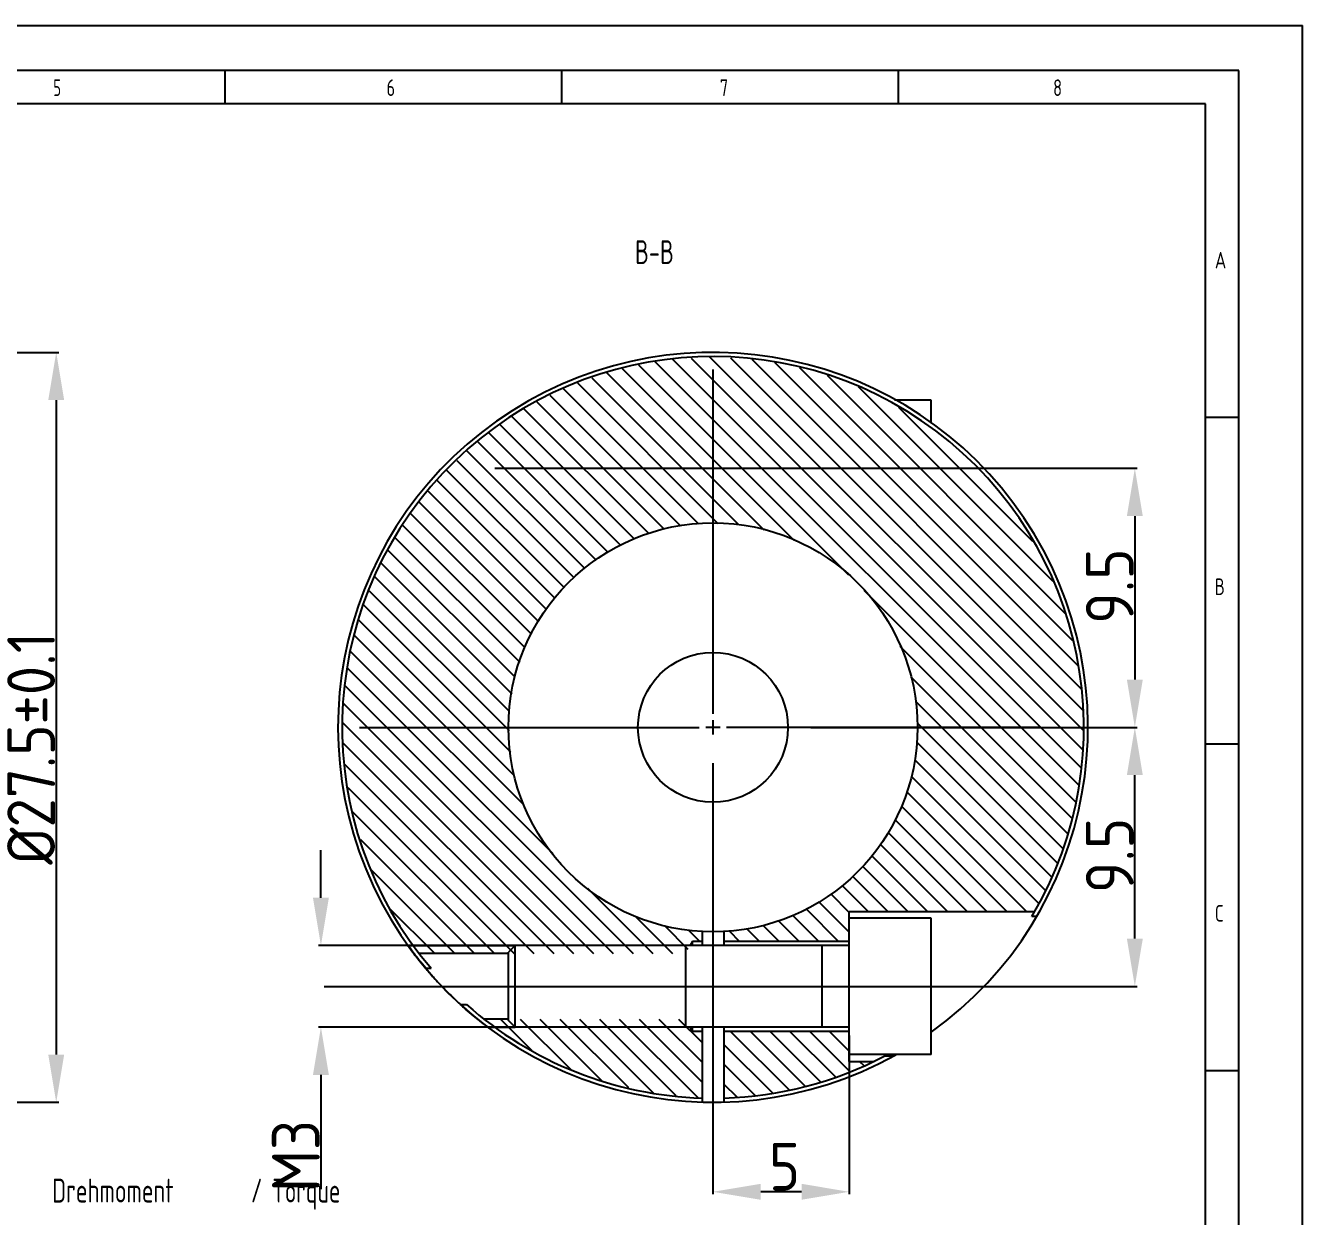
# Model space of a CAD drawing. Header units: millimetres. Extents: x -3388 to 4307, y 243 to 4457.
# Drawn here: x -3057.9 to -2964.2, y 633.2 to 720.6 of the extents above; entities that cross this region are included whole.
import ezdxf

# ---------------------------------------------------------------- set-up
doc = ezdxf.new("R2010")
doc.units = ezdxf.units.MM
doc.linetypes.add('CENTER', pattern=[50.8, 31.75, -6.35, 6.35, -6.35])
doc.layers.add('BEMASSUNGEN', color=7, linetype='Continuous')
doc.layers.add('DEFAULT_1', color=7, linetype='CENTER')
doc.styles.get("Standard").update_dxf_attribs({"font": 'geniso.shx'})
doc.dimstyles.new('DIMSTYLE_2', dxfattribs={"dimtxt": 3.5, "dimasz": 3.5, "dimexe": 0.18, "dimexo": 0.0625, "dimgap": 0.09, "dimtad": 1, "dimdec": 3, "dimlfac": 0.5, "dimdsep": 46, "dimtxsty": 'Standard', "dimcen": 0.09, "dimadec": 0, "dimazin": 0, "dimtp": 0.2, "dimtm": 0.2, "dimtfac": 1, "dimtdec": 3, "dimtofl": 0, "dimtmove": 0, "dimatfit": 3, "dimfxl": 1, "dimtolj": 1, "dimarcsym": 0})
doc.dimstyles.new('DIMSTYLE_4', dxfattribs={"dimtxt": 3.5, "dimasz": 3.5, "dimexe": 0.18, "dimexo": 0.0625, "dimgap": 0.09, "dimtad": 1, "dimdec": 3, "dimlfac": 0.5, "dimdsep": 46, "dimtxsty": 'Standard', "dimcen": 0.09, "dimadec": 0, "dimazin": 0, "dimtol": 1, "dimtp": 0.1, "dimtm": 0.1, "dimtfac": 1, "dimtdec": 3, "dimtofl": 0, "dimtmove": 0, "dimatfit": 3, "dimfxl": 1, "dimtolj": 1, "dimarcsym": 0})
doc.dimstyles.new('DIMSTYLE_6', dxfattribs={"dimtxt": 3.5, "dimasz": 3.5, "dimexe": 0.18, "dimexo": 0.0625, "dimgap": 0.09, "dimtad": 1, "dimdec": 3, "dimlfac": 0.5, "dimdsep": 46, "dimtxsty": 'Standard', "dimcen": 0.09, "dimadec": 0, "dimazin": 0, "dimtp": 0.1, "dimtm": 0.1, "dimtfac": 1, "dimtdec": 3, "dimtofl": 0, "dimtmove": 0, "dimatfit": 3, "dimfxl": 1, "dimtolj": 1, "dimarcsym": 0})

# ---------------------------------------------------------------- blocks, each defined once
blk = doc.blocks.new('*D104')
at = {"layer": 'BEMASSUNGEN', "color": 0, "linetype": 'Continuous', "lineweight": -2, "transparency": 16777216}
for p, q in [((-3000.255, 669.12), (-2976.324, 669.12)), ((-2976.504, 653.62), (-2976.504, 665.62)), ((-3005.001, 650.12), (-2976.324, 650.12))]:
    blk.add_line(p, q, dxfattribs=at)
at = {"layer": 'BEMASSUNGEN', "color": 0, "linetype": 'Continuous', "transparency": 16777216}
for points in [[(-2977.087, 665.62), (-2975.92, 665.62), (-2976.504, 669.12)], [(-2977.087, 653.62), (-2975.92, 653.62), (-2976.504, 650.12)]]:
    blk.add_solid(points, dxfattribs=at)
at = {"layer": 'DEFPOINTS', "color": 0, "linetype": 'Continuous', "transparency": 16777216}
for p in [(-3000.318, 669.12), (-2976.504, 669.12), (-3005.064, 650.12)]:
    blk.add_point(p, dxfattribs=at)
at = {"layer": 'BEMASSUNGEN', "color": 0, "linetype": 'Continuous', "transparency": 16777216, "insert": (-2978.344, 659.724), "char_height": 3.5, "attachment_point": 5, "rotation": 90}
blk.add_mtext('\\A1;9.5', dxfattribs=at)
blk = doc.blocks.new('*D105')
at = {"layer": 'BEMASSUNGEN', "color": 0, "linetype": 'Continuous', "lineweight": -2, "transparency": 16777216}
for p, q in [((-2997.444, 646.522), (-2997.444, 634.872)), ((-3007.444, 643.666), (-3007.444, 634.872)), ((-3000.944, 635.052), (-3003.944, 635.052))]:
    blk.add_line(p, q, dxfattribs=at)
at = {"layer": 'BEMASSUNGEN', "color": 0, "linetype": 'Continuous', "transparency": 16777216}
for points in [[(-3003.944, 635.636), (-3003.944, 634.469), (-3007.444, 635.052)], [(-3000.944, 635.636), (-3000.944, 634.469), (-2997.444, 635.052)]]:
    blk.add_solid(points, dxfattribs=at)
at = {"layer": 'DEFPOINTS', "color": 0, "linetype": 'Continuous', "transparency": 16777216}
for p in [(-2997.444, 646.585), (-3007.444, 643.728), (-3007.444, 635.052)]:
    blk.add_point(p, dxfattribs=at)
at = {"layer": 'BEMASSUNGEN', "color": 0, "linetype": 'Continuous', "transparency": 16777216, "insert": (-3002.194, 636.892), "char_height": 3.5, "attachment_point": 5}
blk.add_mtext('\\A1;5', dxfattribs=at)
blk = doc.blocks.new('*D106')
at = {"layer": 'BEMASSUNGEN', "color": 0, "linetype": 'Continuous', "lineweight": -2, "transparency": 16777216}
for p, q in [((-3036.196, 656.62), (-3036.196, 660.12)), ((-3009.526, 653.12), (-3036.376, 653.12)), ((-3009.526, 647.12), (-3036.376, 647.12)), ((-3036.196, 643.62), (-3036.196, 635.246))]:
    blk.add_line(p, q, dxfattribs=at)
at = {"layer": 'BEMASSUNGEN', "color": 0, "linetype": 'Continuous', "transparency": 16777216}
for points in [[(-3036.78, 656.62), (-3035.613, 656.62), (-3036.196, 653.12)], [(-3036.78, 643.62), (-3035.613, 643.62), (-3036.196, 647.12)]]:
    blk.add_solid(points, dxfattribs=at)
at = {"layer": 'DEFPOINTS', "color": 0, "linetype": 'Continuous', "transparency": 16777216}
for p in [(-3009.464, 653.12), (-3036.196, 647.12), (-3009.464, 647.12)]:
    blk.add_point(p, dxfattribs=at)
at = {"layer": 'BEMASSUNGEN', "color": 0, "linetype": 'Continuous', "transparency": 16777216, "insert": (-3038.036, 637.683), "char_height": 3.5, "attachment_point": 5, "rotation": 90}
blk.add_mtext('\\A1;M3', dxfattribs=at)
blk = doc.blocks.new('*D108')
at = {"layer": 'BEMASSUNGEN', "color": 0, "linetype": 'Continuous', "lineweight": -2, "transparency": 16777216}
for p, q in [((-3082.373, 696.62), (-3055.428, 696.62)), ((-3055.608, 693.12), (-3055.608, 645.12)), ((-3081.243, 641.62), (-3055.428, 641.62))]:
    blk.add_line(p, q, dxfattribs=at)
at = {"layer": 'BEMASSUNGEN', "color": 0, "linetype": 'Continuous', "transparency": 16777216}
for points in [[(-3056.191, 693.12), (-3055.024, 693.12), (-3055.608, 696.62)], [(-3056.191, 645.12), (-3055.024, 645.12), (-3055.608, 641.62)]]:
    blk.add_solid(points, dxfattribs=at)
at = {"layer": 'DEFPOINTS', "color": 0, "linetype": 'Continuous', "transparency": 16777216}
for p in [(-3082.436, 696.62), (-3081.306, 641.62), (-3055.608, 641.62)]:
    blk.add_point(p, dxfattribs=at)
at = {"layer": 'BEMASSUNGEN', "color": 0, "linetype": 'Continuous', "transparency": 16777216, "insert": (-3057.448, 667.591), "char_height": 3.5, "attachment_point": 5, "rotation": 90}
blk.add_mtext('\\A1;%%c27.5±0.1', dxfattribs=at)
blk = doc.blocks.new('*D111')
at = {"layer": 'BEMASSUNGEN', "color": 0, "linetype": 'Continuous', "lineweight": -2, "transparency": 16777216}
for p, q in [((-3008.391, 688.12), (-2976.324, 688.12)), ((-2976.504, 684.62), (-2976.504, 672.62)), ((-2999.803, 669.12), (-2976.324, 669.12))]:
    blk.add_line(p, q, dxfattribs=at)
at = {"layer": 'BEMASSUNGEN', "color": 0, "linetype": 'Continuous', "transparency": 16777216}
for points in [[(-2977.087, 684.62), (-2975.92, 684.62), (-2976.504, 688.12)], [(-2977.087, 672.62), (-2975.92, 672.62), (-2976.504, 669.12)]]:
    blk.add_solid(points, dxfattribs=at)
at = {"layer": 'DEFPOINTS', "color": 0, "linetype": 'Continuous', "transparency": 16777216}
for p in [(-3008.454, 688.12), (-2999.866, 669.12), (-2976.504, 669.12)]:
    blk.add_point(p, dxfattribs=at)
at = {"layer": 'BEMASSUNGEN', "color": 0, "linetype": 'Continuous', "transparency": 16777216, "insert": (-2978.344, 679.477), "char_height": 3.5, "attachment_point": 5, "rotation": 90}
blk.add_mtext('\\A1;9.5', dxfattribs=at)

msp = doc.modelspace()

# ---------------------------------------------------------------- linework, layer by layer
at = {"color": 7, "linetype": 'Continuous'}
for p, q in [((-3174.21132, 720.59698), (-2964.21132, 720.59698)), ((-2964.21132, 572.09698), (-2964.21132, 720.59698)), ((-2968.88471, 717.2928), (-3174.21132, 717.2928)), ((-3043.22277, 714.81407), (-3043.22277, 717.25844)), ((-3018.53469, 714.81407), (-3018.53469, 717.25844)), ((-2993.84661, 714.81407), (-2993.84661, 717.25844)), ((-2968.88471, 572.09756), (-2968.88471, 717.2928)), ((-2991.44405, 693.12048), (-2994.12718, 693.12048)), ((-2991.44405, 691.44118), (-2991.44405, 693.12048)), ((-2971.27046, 691.87141), (-2968.8261, 691.87141)), ((-2971.27046, 667.91664), (-2968.8261, 667.91664)), ((-2997.44405, 655.62048), (-2983.83071, 655.62048)), ((-2997.44405, 644.62048), (-2997.44405, 655.62048)), ((-2991.44405, 655.12048), (-2997.44405, 655.12048)), ((-2991.44405, 645.12048), (-2991.44405, 655.12048)), ((-2983.70185, 655.24396), (-2984.04999, 655.24396)), ((-3008.24405, 654.14183), (-3008.24405, 653.12048)), ((-3006.64405, 654.14183), (-3006.64405, 653.12048)), ((-3021.94405, 653.12048), (-3022.44405, 652.62048)), ((-2997.44405, 653.12048), (-3021.94405, 653.12048)), ((-3021.94405, 647.12048), (-3021.94405, 653.12048)), ((-3009.46366, 653.12048), (-3009.46366, 647.12048)), ((-3008.94405, 653.42048), (-3009.11725, 653.12048)), ((-3008.24405, 653.42048), (-3008.94405, 653.42048)), ((-3008.94405, 653.12048), (-3008.94405, 653.42048)), ((-2997.44405, 653.42048), (-3006.64405, 653.42048)), ((-3022.44405, 652.52048), (-3028.99121, 652.52048)), ((-3022.44405, 647.62048), (-3022.44405, 652.62048)), ((-3028.51305, 651.44713), (-3028.11995, 651.44713)), ((-3025.9664, 648.79383), (-3025.51799, 648.79383)), ((-3022.44405, 647.72048), (-3024.23333, 647.72048)), ((-3021.94405, 647.12048), (-3022.44405, 647.62048)), ((-2997.44405, 647.12048), (-3021.94405, 647.12048)), ((-3008.94405, 646.82048), (-3009.11725, 647.12048)), ((-3008.94405, 646.82048), (-3008.94405, 647.12048)), ((-3008.24405, 647.12048), (-3008.24405, 641.63212)), ((-3006.64405, 647.12048), (-3006.64405, 641.63212)), ((-3008.24405, 646.82048), (-3008.94405, 646.82048)), ((-2997.44405, 646.82048), (-3006.64405, 646.82048)), ((-2991.44405, 645.12048), (-2997.44405, 645.12048)), ((-2997.44405, 644.62048), (-2995.62923, 644.62048)), ((-2994.24148, 644.99701), (-2994.8783, 644.99701)), ((-2971.27046, 643.96187), (-2968.8261, 643.96187))]:
    msp.add_line(p, q, dxfattribs=at)
at = {"color": 2, "linetype": 'Continuous'}
for p, q in [((-2971.32908, 714.84844), (-3164.43386, 714.84844)), ((-2971.32908, 574.54192), (-2971.32908, 714.84844)), ((-3011.7009, 695.95375), (-2980.6386, 664.89145)), ((-3010.40904, 696.11477), (-2980.42447, 666.1302)), ((-3009.04962, 696.20822), (-2980.34767, 667.50627)), ((-3007.6902, 696.30168), (-2980.30275, 668.91423)), ((-3006.16773, 696.23209), (-2980.28527, 670.34962)), ((-3004.60423, 696.12146), (-2980.46082, 671.97805)), ((-3002.93218, 695.90229), (-2980.63636, 673.60647)), ((-3015.25553, 695.14975), (-3003.72405, 683.61826)), ((-3014.10044, 695.44754), (-3001.51213, 682.85923)), ((-3012.90067, 695.70064), (-2997.50977, 680.30974)), ((-3001.08595, 695.50894), (-2981.06679, 675.48978)), ((-2999.07366, 694.94952), (-2981.55572, 677.43159)), ((-3018.45606, 693.99164), (-3008.51318, 684.04876)), ((-3017.38921, 694.37768), (-3007.08238, 684.07084)), ((-3016.32237, 694.76371), (-3005.55883, 684.00017)), ((-2996.78885, 694.11759), (-2982.51114, 679.83988)), ((-3020.35669, 692.98652), (-3011.01845, 683.64828)), ((-3019.40639, 693.4891), (-3009.81432, 683.89702)), ((-3021.30699, 692.48394), (-3012.14994, 683.3269)), ((-2993.8335, 692.61511), (-2983.99938, 682.781)), ((-3023.04955, 691.32075), (-3014.19705, 682.46825)), ((-3022.20613, 691.93021), (-3013.20709, 682.93117)), ((-3023.89296, 690.71128), (-3015.14643, 681.96475)), ((-3025.49387, 689.40644), (-3016.87231, 680.78488)), ((-3024.73637, 690.10182), (-3016.01057, 681.37602)), ((-3026.23511, 688.6948), (-3017.61813, 680.07783)), ((-3026.97635, 687.98317), (-3018.36396, 679.37077)), ((-3028.34129, 686.44235), (-3019.65878, 677.75985)), ((-3027.70163, 687.25557), (-3019.03026, 678.5842)), ((-3028.98094, 685.62913), (-3020.24372, 676.8919)), ((-3029.6206, 684.8159), (-3020.74971, 675.94501)), ((-3030.20787, 683.9503), (-3021.24034, 674.98278)), ((-3030.74248, 683.03203), (-3021.61112, 673.90068)), ((-3031.27709, 682.11376), (-3021.98047, 672.81714)), ((-3031.81169, 681.19549), (-3022.19273, 671.57653)), ((-3032.24039, 680.17132), (-3022.38574, 670.31666)), ((-3032.66188, 679.13992), (-3022.39841, 668.87645)), ((-2996.38204, 679.18201), (-2980.85273, 663.6527)), ((-3033.08336, 678.10853), (-3022.2941, 667.31927)), ((-3033.43626, 677.00855), (-3022.01525, 665.58754)), ((-3033.73047, 675.84989), (-3021.32175, 663.44116)), ((-3034.02468, 674.69122), (-3019.19338, 659.85992)), ((-2993.72939, 675.07648), (-2981.09147, 662.43857)), ((-3034.26286, 673.47653), (-3013.30682, 652.52048)), ((-2992.96678, 672.861), (-2981.44437, 661.33858)), ((-3034.40664, 672.16743), (-3014.7597, 652.52048)), ((-3034.55042, 670.85833), (-3016.21257, 652.52048)), ((-2992.59857, 671.0399), (-2981.79726, 660.2386)), ((-3007.44405, 669.64548), (-3007.44405, 668.59548)), ((-3034.60025, 669.45529), (-3017.66545, 652.52048)), ((-3006.91905, 669.12048), (-3007.96905, 669.12048)), ((-2992.47137, 669.45983), (-2982.15015, 659.13861)), ((-3034.55548, 667.95764), (-3019.11833, 652.52048)), ((-2992.52466, 668.06024), (-2982.61122, 658.14681)), ((-3034.51071, 666.45999), (-3020.5712, 652.52048)), ((-2992.64535, 666.72806), (-2983.08422, 657.16693)), ((-2992.91861, 665.54844), (-2983.55722, 656.18705)), ((-3034.21861, 664.71501), (-3022.02408, 652.52048)), ((-2993.22394, 664.4009), (-2984.44353, 655.62048)), ((-2993.63809, 663.36217), (-2985.89641, 655.62048)), ((-3033.91935, 662.96288), (-3023.47696, 652.52048)), ((-2994.0762, 662.3474), (-2987.34928, 655.62048)), ((-2994.61385, 661.43217), (-2988.80216, 655.62048)), ((-3033.29993, 660.89058), (-3024.92984, 652.52048)), ((-2995.15739, 660.52284), (-2990.25504, 655.62048)), ((-2995.8091, 659.72167), (-2991.70791, 655.62048)), ((-3032.52057, 658.65834), (-3026.38271, 652.52048)), ((-2996.4608, 658.9205), (-2993.16079, 655.62048)), ((-2997.96866, 657.5226), (-2996.06654, 655.62048)), ((-2997.20644, 658.21325), (-2994.61367, 655.62048)), ((-3016.65598, 657.32252), (-3011.85394, 652.52048)), ((-2998.8026, 656.90366), (-2997.44405, 655.54511)), ((-3031.17815, 655.86304), (-3027.83559, 652.52048)), ((-3000.60761, 655.80292), (-2998.22517, 653.42048)), ((-2999.67703, 656.32521), (-2997.44405, 654.09223)), ((-3013.14519, 655.26461), (-3010.40107, 652.52048)), ((-3003.77533, 654.61201), (-3002.5838, 653.42048)), ((-3002.64784, 654.93739), (-3001.13093, 653.42048)), ((-3001.60145, 655.34388), (-2999.67805, 653.42048)), ((-3011.00376, 654.57605), (-3009.27499, 652.84728)), ((-3009.25225, 654.27742), (-3008.39531, 653.42048)), ((-3006.26072, 654.19164), (-3005.48956, 653.42048)), ((-3004.97493, 654.35873), (-3004.03668, 653.42048)), ((-3029.81032, 653.12048), (-3021.94405, 653.12048)), ((-3023.94405, 647.12048), (-3021.94405, 647.12048)), ((-3023.03559, 647.72048), (-3020.75782, 645.44272)), ((-3021.58271, 647.72048), (-3017.89857, 644.03634)), ((-3020.12984, 647.72048), (-3015.62078, 643.21143)), ((-3018.67696, 647.72048), (-3013.64921, 642.69273)), ((-3017.22408, 647.72048), (-3011.77722, 642.27362)), ((-3015.7712, 647.72048), (-3010.16191, 642.11119)), ((-3014.31833, 647.72048), (-3008.55953, 641.96168)), ((-3012.86545, 647.72048), (-3008.24405, 643.09908)), ((-3011.41257, 647.72048), (-3008.24405, 644.55196)), ((-3009.9597, 647.72048), (-3008.24405, 646.00484)), ((-3006.15394, 646.82048), (-3001.86506, 642.5316)), ((-3004.70107, 646.82048), (-3000.67326, 642.79268)), ((-3003.24819, 646.82048), (-2999.5561, 643.12839)), ((-3001.79531, 646.82048), (-2998.43893, 643.4641)), ((-3000.34244, 646.82048), (-2997.4002, 643.87825)), ((-2998.88956, 646.82048), (-2997.44405, 645.37497)), ((-3006.64405, 645.85771), (-3003.08689, 642.30055)), ((-3006.64405, 644.40484), (-3004.35902, 642.1198)), ((-2996.68956, 644.62048), (-2996.37641, 644.30733)), ((-3006.64405, 642.95196), (-3005.70169, 642.0096))]:
    msp.add_line(p, q, dxfattribs=at)
at = {"color": 7, "linetype": 'Continuous'}
for radius in [15, 5.5]:
    msp.add_circle((-3007.44405, 669.12048), radius, dxfattribs=at)
for radius, start, end in [(27.5, 305.5694311, 299.1783271), (27.2, 329.3250894, 220.5231715), (27.2, 228.3573188, 268.314587), (27.2, 271.685413, 297.5146825)]:
    msp.add_arc((-3007.44405, 669.12048), radius, start, end, dxfattribs=at)
at = {"color": 2, "linetype": 'Continuous'}
for points, start_tangent, end_tangent in [([(-3028.51024, 651.44378, 26.30758), (-3028.98501, 652.02554, 26.68251), (-3029.35781, 652.50612, 27.181), (-3029.61312, 652.84835, 27.75151), (-3029.7618, 653.05288, 28.36671), (-3029.81032, 653.12048, 29)], (-0.60186989, 0.71705782, 0.35154049), (0.00247815, 0, 0.99999693)), ([(-3029.81032, 653.12048, 29), (-3029.76168, 653.0527, 29.6341), (-3029.61356, 652.84895, 30.24718), (-3029.35937, 652.50817, 30.8163), (-3028.98696, 652.028, 31.31546), (-3028.48141, 651.40949, 31.70896), (-3027.8338, 650.66762, 31.94969), (-3027.06605, 649.85323, 31.98807), (-3026.28315, 649.08705, 31.81638), (-3025.5858, 648.45344, 31.49419), (-3025.00408, 647.95694, 31.07824), (-3024.53904, 647.57956, 30.5949), (-3024.20283, 647.31697, 30.06785), (-3024.00405, 647.16561, 29.51838), (-3023.94405, 647.12048, 29)], (-0.00172113, 0, 0.99999852), (-0.01893965, 0, -0.99982063)), ([(-3023.94405, 647.12048, 29), (-3024.00408, 647.16563, 28.48147), (-3024.20323, 647.31727, 27.93135), (-3024.54006, 647.58037, 27.40381), (-3025.00511, 647.9578, 26.92086), (-3025.58412, 648.45196, 26.50681), (-3025.96488, 648.79242, 26.30993)], (0.01920358, 0, -0.99981559), (-0.70142017, 0.63900705, -0.31572098))]:
    msp.add_spline(points, degree=3, dxfattribs=dict(at, start_tangent=start_tangent, end_tangent=end_tangent))
at = {"color": 7, "linetype": 'Continuous', "start_tangent": (0, 0.0018568, 0.99999828), "end_tangent": (0, 0.0018568, -0.99999828)}
msp.add_spline([(-2999.44405, 647.12048, 29), (-2999.44405, 647.17813, 29.58527), (-2999.44405, 647.34884, 30.14805), (-2999.44405, 647.62607, 30.66671), (-2999.44405, 647.99916, 31.12132), (-2999.44405, 648.45377, 31.49441), (-2999.44405, 648.97243, 31.77164), (-2999.44405, 649.53521, 31.94236), (-2999.44405, 650.12048, 32), (-2999.44405, 650.70575, 31.94236), (-2999.44405, 651.26853, 31.77164), (-2999.44405, 651.78719, 31.49441), (-2999.44405, 652.2418, 31.12132), (-2999.44405, 652.61489, 30.66671), (-2999.44405, 652.89212, 30.14805), (-2999.44405, 653.06284, 29.58527), (-2999.44405, 653.12048, 29)], degree=3, dxfattribs=at)
at = {"layer": 'DEFAULT_1', "color": 2, "linetype": 'CENTER'}
for p, q in [((-3007.44405, 695.37048), (-3007.44405, 670.12058)), ((-3023.44405, 688.12048), (-2990.44405, 688.12048)), ((-3033.37778, 669.12048), (-3008.44415, 669.12048)), ((-2983.4079, 669.12048), (-3006.44395, 669.12048)), ((-3007.44405, 666.49548), (-3007.44405, 637.81024)), ((-3035.96299, 650.12048), (-2978.92513, 650.12048))]:
    msp.add_line(p, q, dxfattribs=at)

# ---------------------------------------------------------------- texts
at = {"color": 2, "linetype": 'Continuous'}
for s, height, width, p in [('5', 1.22218, 0.714286, (-3055.82587, 715.42526)), ('6', 1.22218, 0.785714, (-3031.38227, 715.42526)), ('7', 1.22218, 0.785714, (-3006.93863, 715.42526)), ('8', 1.22218, 0.785714, (-2982.49498, 715.42526)), ('B-B', 1.75, 0.761905, (-3013.16271, 703.10312)), ('A', 1.22218, 0.857143, (-2970.63982, 702.77807)), ('B', 1.22218, 0.785714, (-2970.63982, 678.8234)), ('C', 1.22218, 0.833333, (-2970.63982, 654.86863)), ('Drehmoment ', 1.7499995, 0.757576, (-3055.91005, 634.26536)), ('/ Torque', 1.75, 0.738095, (-3041.32673, 634.26536))]:
    msp.add_text(s, height=height, dxfattribs=dict(at, width=width)).set_placement(p)

# ---------------------------------------------------------------- dimensions: what is measured, and where the dimension line sits
at = {"layer": 'BEMASSUNGEN', "color": 2, "linetype": 'Continuous'}
for base, p1, p2, text, dimstyle, picture, middle in [((-3055.60753, 641.62048), (-3082.43565, 696.62048), (-3081.30563, 641.62048), '%%c<>', 'DIMSTYLE_4', '*D108', (-3055.60753, 667.5914)), ((-3036.19628, 647.12048), (-3009.46366, 653.12048), (-3009.46366, 647.12048), 'M<>', 'DIMSTYLE_6', '*D106', (-3036.19628, 637.683))]:
    dim = msp.add_linear_dim(base=base, p1=p1, p2=p2, angle=270, text=text, dimstyle=dimstyle, dxfattribs=at)
    dim.commit()
    dim.dimension.update_dxf_attribs({"geometry": picture, "text_midpoint": middle, "dimtype": 160})
for base, p1, p2, angle, picture, middle in [((-2976.50357, 669.12048), (-3008.45369, 688.12048), (-2999.86552, 669.12048), 270, '*D111', (-2976.50357, 679.47659)), ((-2976.50357, 669.12048), (-3005.06362, 650.12048), (-3000.31753, 669.12048), 90, '*D104', (-2976.50357, 659.7238)), ((-3007.44405, 635.05242), (-2997.44405, 646.58462), (-3007.44405, 643.72845), 180, '*D105', (-3002.19439, 635.05242))]:
    dim = msp.add_linear_dim(base=base, p1=p1, p2=p2, angle=angle, dimstyle='DIMSTYLE_2', dxfattribs=at)
    dim.commit()
    dim.dimension.update_dxf_attribs({"geometry": picture, "text_midpoint": middle, "dimtype": 160})

doc.saveas('drawing.dxf')
